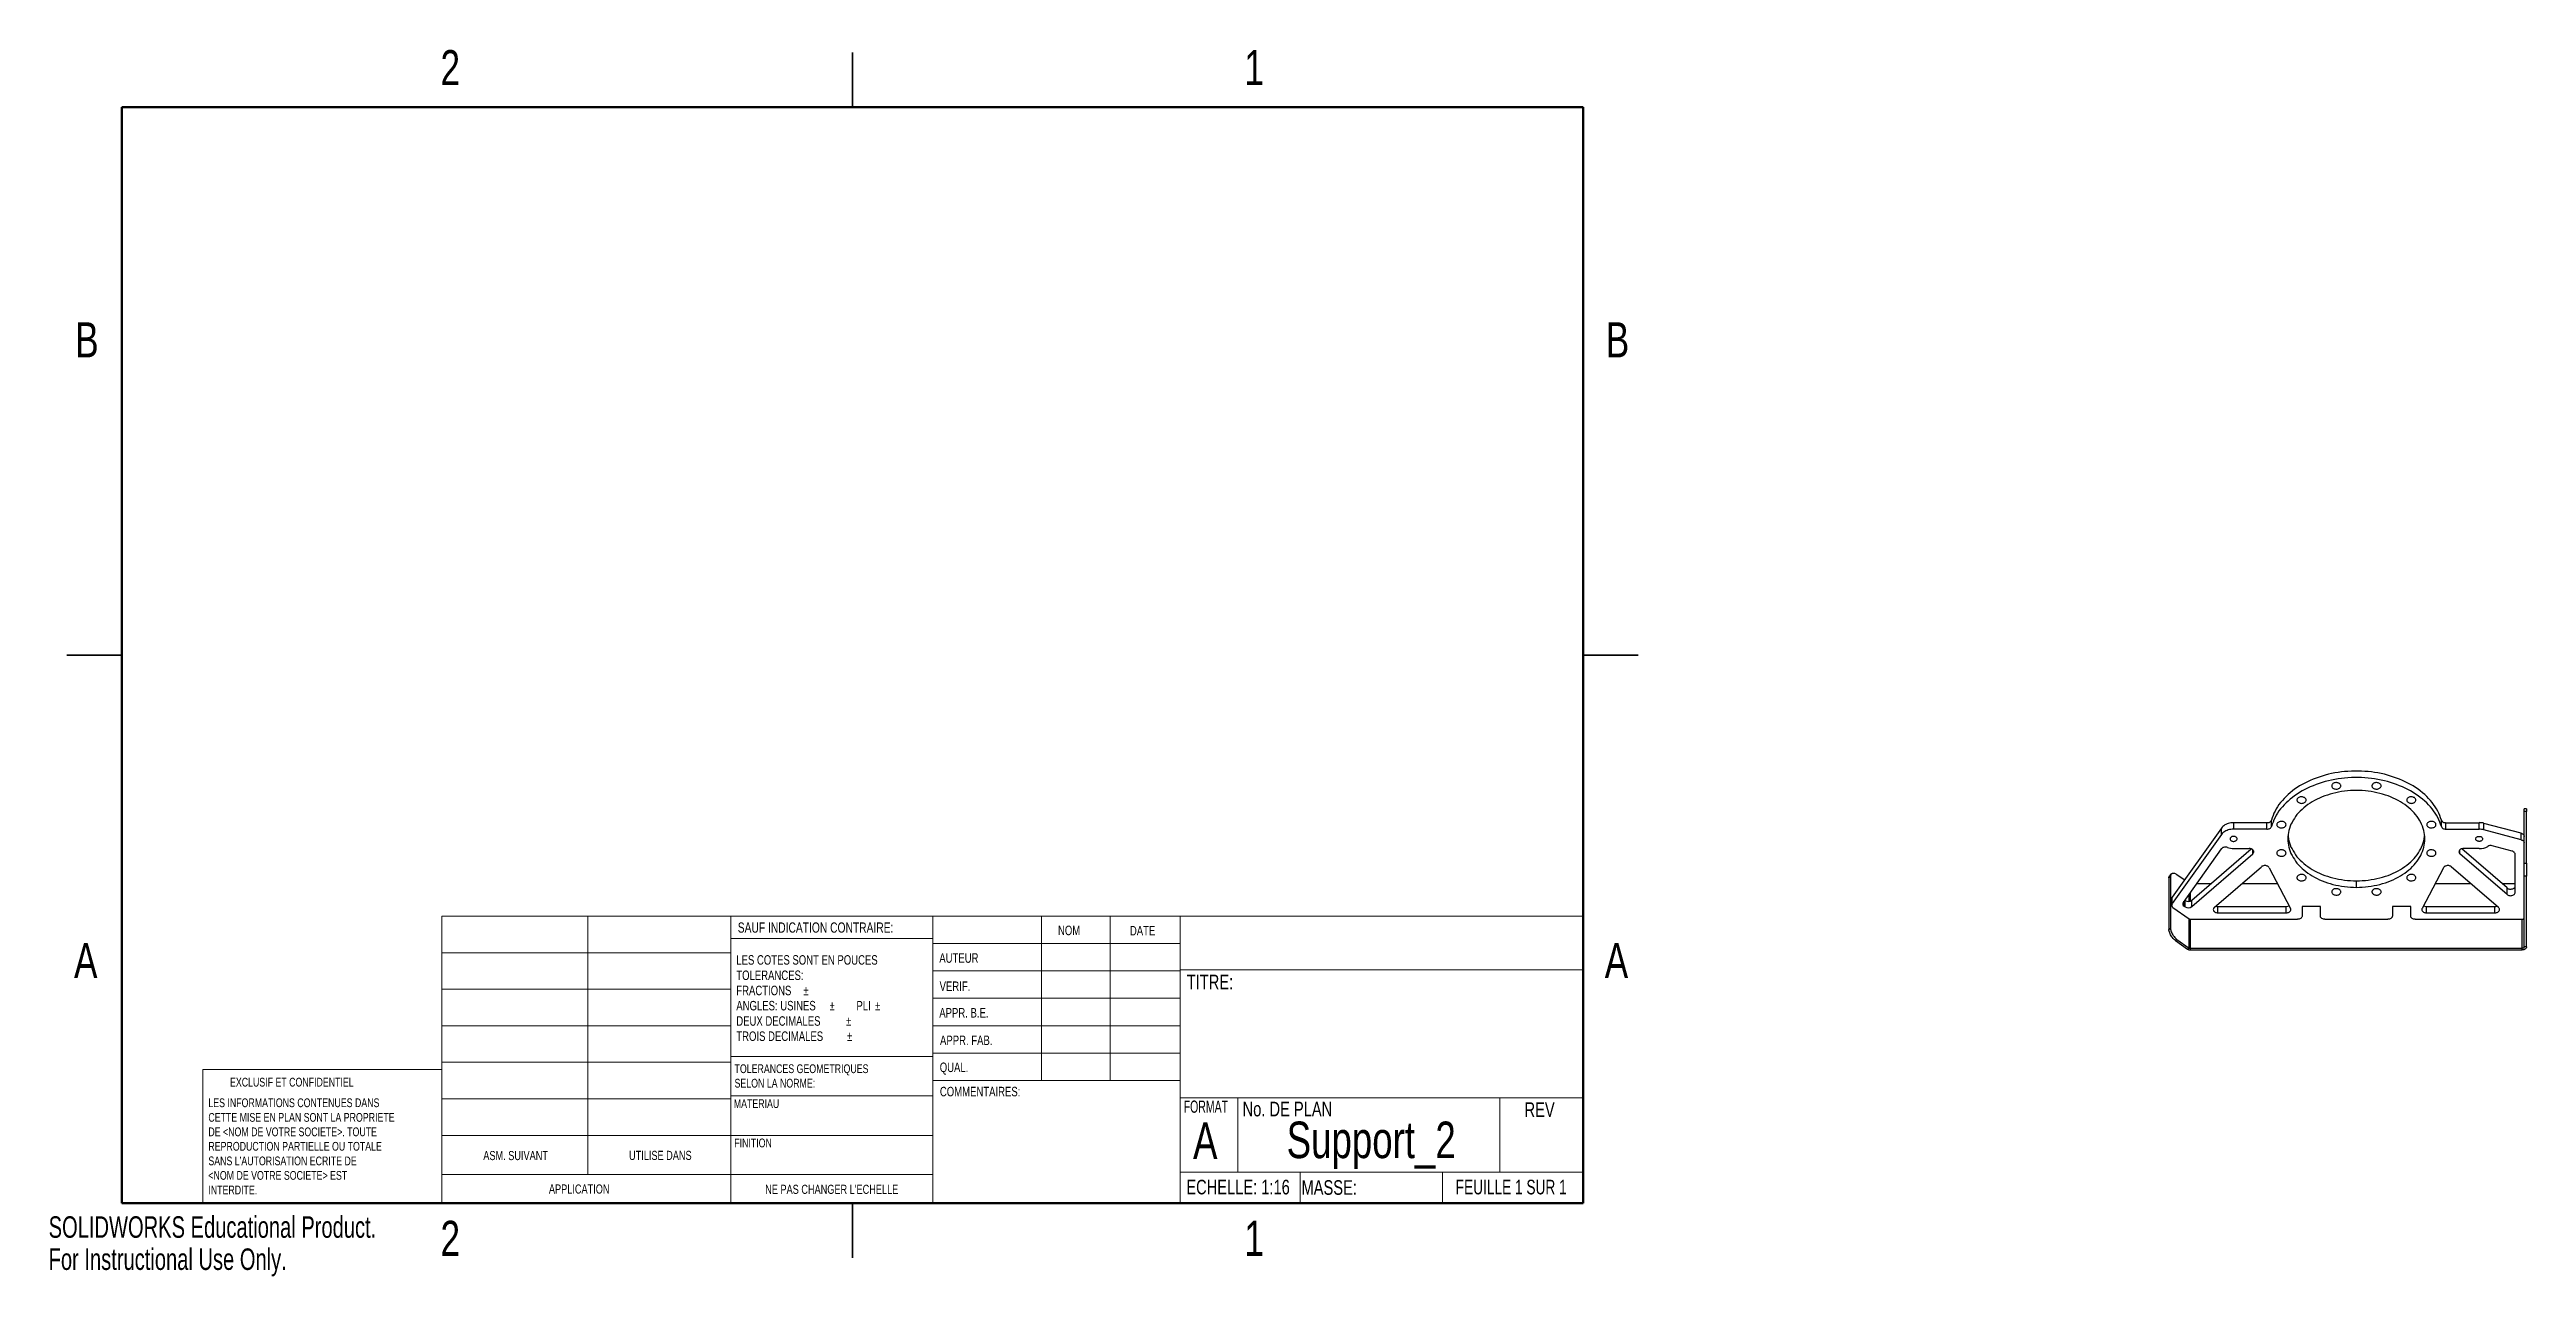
# Model space of a CAD drawing. Header units: inches. Extents: x 0 to 17, y 0 to 8.4.
import ezdxf

# ---------------------------------------------------------------- set-up
doc = ezdxf.new("R2010")
doc.units = ezdxf.units.IN
doc.header["$MEASUREMENT"] = 0
doc.styles.add('SLDTEXTSTYLE0', font='TXT', dxfattribs={"width": 0.75})
doc.styles.add('SLDTEXTSTYLE1', font='TXT', dxfattribs={"width": 0.64567})
doc.styles.add('SLDTEXTSTYLE2', font='TXT', dxfattribs={"width": 0.7})

msp = doc.modelspace()

# ---------------------------------------------------------------- linework, layer by layer
at = {"color": 7, "linetype": 'Continuous', "lineweight": 25}
for p, q in [((5.5, 8.375), (5.5, 8)), ((5.5, 8), (5.5, 8.375)), ((0.125, 4.25), (0.5, 4.25)), ((0.5, 4.25), (0.125, 4.25)), ((10.875, 4.25), (10.5, 4.25)), ((10.5, 4.25), (10.875, 4.25)), ((14.866, 3.067), (14.528, 2.594)), ((14.866, 3.023), (14.866, 3.067)), ((14.95, 3.059), (14.95, 3.103)), ((15.177, 3.103), (14.95, 3.103)), ((15.177, 3.059), (14.95, 3.059)), ((15.177, 3.059), (15.177, 3.103)), ((15.208, 3.077), (15.208, 3.121)), ((16.371, 3.077), (16.371, 3.121)), ((16.402, 3.059), (16.402, 3.103)), ((16.402, 3.103), (16.629, 3.103)), ((16.402, 3.059), (16.629, 3.059)), ((16.629, 3.059), (16.629, 3.103)), ((16.662, 3.055), (16.662, 3.099)), ((16.917, 3.031), (16.662, 3.099)), ((16.917, 2.987), (16.662, 3.055)), ((16.953, 3.199), (16.937, 3.199)), ((16.937, 3.18), (16.937, 3.199)), ((16.953, 3.18), (16.937, 3.18)), ((16.937, 2.827), (16.937, 3.18)), ((16.953, 3.199), (16.953, 3.18)), ((16.953, 2.827), (16.953, 3.18)), ((14.866, 3.023), (14.528, 2.55)), ((14.865, 2.924), (14.604, 2.558)), ((14.663, 2.574), (15.069, 2.925)), ((14.663, 2.529), (15.081, 2.891)), ((14.95, 2.927), (15.057, 2.927)), ((15.081, 2.891), (15.081, 2.919)), ((16.498, 2.891), (16.498, 2.919)), ((16.82, 2.612), (16.498, 2.891)), ((16.82, 2.657), (16.51, 2.925)), ((16.629, 2.927), (16.522, 2.927)), ((16.855, 2.909), (16.719, 2.945)), ((16.875, 2.626), (16.875, 2.888)), ((16.917, 2.987), (16.917, 3.031)), ((14.518, 2.734), (14.507, 2.726)), ((14.507, 2.726), (14.507, 2.373)), ((14.526, 2.754), (14.515, 2.746)), ((14.518, 2.734), (14.518, 2.381)), ((14.612, 2.712), (14.562, 2.747)), ((14.817, 2.523), (15.14, 2.802)), ((15.193, 2.795), (15.339, 2.517)), ((16.386, 2.795), (16.24, 2.517)), ((16.762, 2.523), (16.439, 2.802)), ((16.937, 2.738), (16.937, 2.827)), ((16.937, 2.827), (16.953, 2.827)), ((16.953, 2.738), (16.937, 2.738)), ((16.937, 2.253), (16.937, 2.738)), ((16.953, 2.827), (16.953, 2.738)), ((16.953, 2.253), (16.953, 2.738)), ((14.525, 2.584), (14.525, 2.54)), ((14.528, 2.55), (14.528, 2.594)), ((14.61, 2.533), (14.61, 2.566)), ((14.615, 2.573), (14.617, 2.572)), ((14.617, 2.528), (14.617, 2.572)), ((14.645, 2.566), (14.645, 2.615)), ((14.654, 2.568), (14.654, 2.628)), ((14.663, 2.529), (14.663, 2.574)), ((14.793, 2.686), (14.695, 2.686)), ((15.251, 2.686), (15.005, 2.686)), ((15.789, 2.706), (15.789, 2.661)), ((16.573, 2.686), (16.328, 2.686)), ((16.875, 2.686), (16.786, 2.686)), ((16.82, 2.612), (16.82, 2.657)), ((14.507, 2.373), (14.518, 2.381)), ((14.534, 2.524), (14.645, 2.445)), ((14.61, 2.533), (14.617, 2.528)), ((14.645, 2.246), (14.645, 2.445)), ((14.654, 2.443), (15.387, 2.443)), ((14.654, 2.244), (14.654, 2.443)), ((14.841, 2.487), (14.841, 2.531)), ((14.841, 2.531), (15.31, 2.531)), ((14.841, 2.487), (15.31, 2.487)), ((15.31, 2.487), (15.31, 2.531)), ((15.543, 2.531), (15.418, 2.531)), ((15.418, 2.531), (15.418, 2.465)), ((15.543, 2.465), (15.543, 2.531)), ((15.574, 2.443), (16.004, 2.443)), ((16.161, 2.531), (16.036, 2.531)), ((16.036, 2.531), (16.036, 2.465)), ((16.161, 2.465), (16.161, 2.531)), ((16.192, 2.443), (16.924, 2.443)), ((16.269, 2.487), (16.269, 2.531)), ((16.269, 2.531), (16.737, 2.531)), ((16.269, 2.487), (16.737, 2.487)), ((16.737, 2.487), (16.737, 2.531)), ((16.924, 2.244), (16.924, 2.443)), ((14.562, 2.305), (14.551, 2.297)), ((14.551, 2.297), (14.634, 2.239)), ((14.562, 2.305), (14.645, 2.246)), ((14.634, 2.239), (14.645, 2.246)), ((14.654, 2.233), (14.654, 2.244)), ((14.654, 2.244), (16.924, 2.244)), ((14.654, 2.233), (16.924, 2.233)), ((16.924, 2.233), (16.924, 2.244)), ((16.953, 2.253), (16.937, 2.253)), ((5.5, 0.125), (5.5, 0.5)), ((5.5, 0.5), (5.5, 0.125))]:
    msp.add_line(p, q, dxfattribs=at)
at = {"color": 7, "linetype": 'Continuous', "lineweight": 50}
for p, q in [((0.5, 0.5), (0.5, 8)), ((0.5, 8), (10.5, 8)), ((10.5, 8), (10.5, 0.5)), ((10.5, 0.5), (0.5, 0.5))]:
    msp.add_line(p, q, dxfattribs=at)
at = {"color": 7, "linetype": 'Continuous', "lineweight": 18}
for p, q in [((2.691, 2.464), (10.5, 2.464)), ((2.691, 0.5), (2.691, 2.464)), ((3.689, 2.464), (3.689, 0.696)), ((4.668, 0.5), (4.668, 2.464)), ((6.05, 2.464), (6.05, 0.5)), ((6.794, 2.464), (6.794, 1.339)), ((7.262, 2.464), (7.262, 1.339)), ((7.741, 2.464), (7.741, 0.5)), ((2.691, 2.214), (4.668, 2.214)), ((6.05, 2.31), (4.668, 2.31)), ((6.05, 2.277), (7.741, 2.277)), ((6.05, 2.089), (7.741, 2.089)), ((7.741, 2.097), (10.5, 2.097)), ((2.691, 1.964), (4.668, 1.964)), ((6.05, 1.902), (7.741, 1.902)), ((2.691, 1.714), (4.668, 1.714)), ((7.741, 1.714), (6.05, 1.714)), ((7.741, 1.527), (6.05, 1.527)), ((1.054, 0.5), (1.054, 1.414)), ((2.691, 1.414), (1.054, 1.414)), ((2.691, 1.464), (4.668, 1.464)), ((4.668, 1.504), (6.05, 1.504)), ((2.691, 1.214), (4.668, 1.214)), ((4.668, 1.234), (6.05, 1.234)), ((7.741, 1.339), (6.05, 1.339)), ((7.741, 1.22), (10.5, 1.22)), ((8.137, 1.22), (8.137, 0.713)), ((9.928, 1.22), (9.928, 0.713)), ((2.691, 0.964), (4.668, 0.964)), ((4.668, 0.964), (6.05, 0.964)), ((2.691, 0.696), (6.05, 0.696)), ((7.741, 0.713), (10.5, 0.713)), ((8.564, 0.713), (8.564, 0.5)), ((9.536, 0.713), (9.536, 0.5))]:
    msp.add_line(p, q, dxfattribs=at)
at = {"color": 7, "linetype": 'Continuous', "lineweight": 25, "flags": 128}
for points in [[(16.371, 3.121), (16.366, 3.137), (16.36, 3.153), (16.354, 3.168), (16.346, 3.183), (16.338, 3.198), (16.328, 3.213), (16.318, 3.228), (16.308, 3.242), (16.296, 3.256), (16.284, 3.27), (16.271, 3.283), (16.257, 3.296), (16.242, 3.309), (16.227, 3.321), (16.212, 3.332), (16.195, 3.344), (16.178, 3.355), (16.16, 3.365), (16.142, 3.375), (16.124, 3.384), (16.104, 3.393), (16.085, 3.401), (16.065, 3.409), (16.044, 3.416), (16.023, 3.423), (16.002, 3.429), (15.981, 3.435), (15.959, 3.44), (15.937, 3.444), (15.914, 3.448), (15.892, 3.451), (15.869, 3.453), (15.847, 3.455), (15.824, 3.456), (15.801, 3.457), (15.778, 3.457), (15.755, 3.456), (15.732, 3.455), (15.709, 3.453), (15.687, 3.451), (15.664, 3.448), (15.642, 3.444), (15.62, 3.44), (15.598, 3.435), (15.577, 3.429), (15.555, 3.423), (15.535, 3.416), (15.514, 3.409), (15.494, 3.401), (15.474, 3.393), (15.455, 3.384), (15.437, 3.375), (15.418, 3.365), (15.401, 3.355), (15.384, 3.344), (15.367, 3.332), (15.352, 3.321), (15.336, 3.309), (15.322, 3.296), (15.308, 3.283), (15.295, 3.27), (15.283, 3.256), (15.271, 3.242), (15.26, 3.228), (15.25, 3.213), (15.241, 3.198), (15.233, 3.183), (15.225, 3.168), (15.219, 3.153), (15.213, 3.137), (15.208, 3.121)], [(16.371, 3.077), (16.366, 3.093), (16.36, 3.108), (16.354, 3.124), (16.346, 3.139), (16.338, 3.154), (16.328, 3.169), (16.318, 3.184), (16.308, 3.198), (16.296, 3.212), (16.284, 3.226), (16.271, 3.239), (16.257, 3.252), (16.242, 3.264), (16.227, 3.276), (16.212, 3.288), (16.195, 3.299), (16.178, 3.31), (16.16, 3.321), (16.142, 3.331), (16.124, 3.34), (16.104, 3.349), (16.085, 3.357), (16.065, 3.365), (16.044, 3.372), (16.023, 3.379), (16.002, 3.385), (15.981, 3.39), (15.959, 3.395), (15.937, 3.4), (15.914, 3.403), (15.892, 3.406), (15.869, 3.409), (15.847, 3.411), (15.824, 3.412), (15.801, 3.413), (15.778, 3.413), (15.755, 3.412), (15.732, 3.411), (15.709, 3.409), (15.687, 3.406), (15.664, 3.403), (15.642, 3.4), (15.62, 3.395), (15.598, 3.39), (15.577, 3.385), (15.555, 3.379), (15.535, 3.372), (15.514, 3.365), (15.494, 3.357), (15.474, 3.349), (15.455, 3.34), (15.437, 3.331), (15.418, 3.321), (15.401, 3.31), (15.384, 3.299), (15.367, 3.288), (15.352, 3.276), (15.336, 3.264), (15.322, 3.252), (15.308, 3.239), (15.295, 3.226), (15.283, 3.212), (15.271, 3.198), (15.26, 3.184), (15.25, 3.169), (15.241, 3.154), (15.233, 3.139), (15.225, 3.124), (15.219, 3.108), (15.213, 3.093), (15.208, 3.077)], [(15.789, 3.324), (15.769, 3.324), (15.749, 3.323), (15.728, 3.322), (15.708, 3.319), (15.688, 3.317), (15.668, 3.313), (15.648, 3.309), (15.629, 3.304), (15.61, 3.299), (15.591, 3.293), (15.573, 3.287), (15.555, 3.28), (15.538, 3.272), (15.521, 3.264), (15.504, 3.256), (15.488, 3.247), (15.473, 3.237), (15.458, 3.227), (15.444, 3.217), (15.43, 3.206), (15.418, 3.195), (15.405, 3.183), (15.394, 3.171), (15.383, 3.159), (15.374, 3.146), (15.365, 3.133), (15.356, 3.12), (15.349, 3.106), (15.342, 3.093), (15.337, 3.079), (15.332, 3.065), (15.328, 3.05), (15.325, 3.036), (15.322, 3.022), (15.321, 3.007), (15.321, 2.993)], [(15.445, 3.259), (15.445, 3.262), (15.443, 3.266), (15.441, 3.269), (15.438, 3.272), (15.434, 3.275), (15.43, 3.277), (15.425, 3.279), (15.42, 3.28), (15.415, 3.281), (15.41, 3.28), (15.405, 3.28), (15.4, 3.278), (15.395, 3.276), (15.391, 3.274), (15.388, 3.271), (15.385, 3.268), (15.384, 3.264), (15.383, 3.26), (15.383, 3.257), (15.384, 3.253), (15.385, 3.249), (15.388, 3.246), (15.391, 3.243), (15.395, 3.241), (15.4, 3.239), (15.405, 3.237), (15.41, 3.237), (15.415, 3.236), (15.42, 3.237), (15.425, 3.238), (15.43, 3.24), (15.434, 3.242), (15.438, 3.245), (15.441, 3.248), (15.443, 3.251), (15.445, 3.255), (15.445, 3.259)], [(15.683, 3.356), (15.683, 3.36), (15.681, 3.363), (15.679, 3.367), (15.676, 3.37), (15.673, 3.372), (15.668, 3.375), (15.664, 3.376), (15.659, 3.377), (15.653, 3.378), (15.648, 3.378), (15.643, 3.377), (15.638, 3.376), (15.633, 3.374), (15.629, 3.371), (15.626, 3.368), (15.623, 3.365), (15.622, 3.361), (15.621, 3.358), (15.621, 3.354), (15.622, 3.35), (15.623, 3.347), (15.626, 3.343), (15.629, 3.341), (15.633, 3.338), (15.638, 3.336), (15.643, 3.335), (15.648, 3.334), (15.653, 3.334), (15.659, 3.334), (15.664, 3.335), (15.668, 3.337), (15.673, 3.339), (15.676, 3.342), (15.679, 3.345), (15.681, 3.348), (15.683, 3.352), (15.683, 3.356)], [(16.258, 2.993), (16.258, 3.007), (16.256, 3.022), (16.254, 3.036), (16.251, 3.05), (16.247, 3.065), (16.242, 3.079), (16.236, 3.093), (16.23, 3.106), (16.222, 3.12), (16.214, 3.133), (16.205, 3.146), (16.195, 3.159), (16.185, 3.171), (16.173, 3.183), (16.161, 3.195), (16.149, 3.206), (16.135, 3.217), (16.121, 3.227), (16.106, 3.237), (16.091, 3.247), (16.075, 3.256), (16.058, 3.264), (16.041, 3.272), (16.024, 3.28), (16.006, 3.287), (15.988, 3.293), (15.969, 3.299), (15.95, 3.304), (15.93, 3.309), (15.911, 3.313), (15.891, 3.317), (15.871, 3.319), (15.851, 3.322), (15.83, 3.323), (15.81, 3.324), (15.789, 3.324)], [(15.958, 3.356), (15.958, 3.36), (15.956, 3.363), (15.954, 3.367), (15.951, 3.37), (15.948, 3.372), (15.943, 3.375), (15.939, 3.376), (15.933, 3.377), (15.928, 3.378), (15.923, 3.378), (15.918, 3.377), (15.913, 3.376), (15.908, 3.374), (15.904, 3.371), (15.901, 3.368), (15.898, 3.365), (15.897, 3.361), (15.896, 3.358), (15.896, 3.354), (15.897, 3.35), (15.898, 3.347), (15.901, 3.343), (15.904, 3.341), (15.908, 3.338), (15.913, 3.336), (15.918, 3.335), (15.923, 3.334), (15.928, 3.334), (15.933, 3.334), (15.939, 3.335), (15.943, 3.337), (15.948, 3.339), (15.951, 3.342), (15.954, 3.345), (15.956, 3.348), (15.958, 3.352), (15.958, 3.356)], [(16.196, 3.259), (16.196, 3.262), (16.195, 3.266), (16.192, 3.269), (16.189, 3.272), (16.186, 3.275), (16.181, 3.277), (16.177, 3.279), (16.172, 3.28), (16.166, 3.281), (16.161, 3.28), (16.156, 3.28), (16.151, 3.278), (16.146, 3.276), (16.143, 3.274), (16.139, 3.271), (16.137, 3.268), (16.135, 3.264), (16.134, 3.26), (16.134, 3.257), (16.135, 3.253), (16.137, 3.249), (16.139, 3.246), (16.143, 3.243), (16.146, 3.241), (16.151, 3.239), (16.156, 3.237), (16.161, 3.237), (16.166, 3.236), (16.172, 3.237), (16.177, 3.238), (16.181, 3.24), (16.186, 3.242), (16.189, 3.245), (16.192, 3.248), (16.195, 3.251), (16.196, 3.255), (16.196, 3.259)], [(14.95, 3.103), (14.94, 3.103), (14.931, 3.102), (14.922, 3.1), (14.913, 3.098), (14.905, 3.095), (14.897, 3.092), (14.889, 3.088), (14.882, 3.083), (14.876, 3.078), (14.871, 3.073), (14.866, 3.067)], [(14.95, 3.059), (14.94, 3.059), (14.931, 3.058), (14.922, 3.056), (14.913, 3.054), (14.905, 3.051), (14.897, 3.048), (14.889, 3.044), (14.882, 3.039), (14.876, 3.034), (14.871, 3.029), (14.866, 3.023)], [(15.177, 3.103), (15.182, 3.104), (15.188, 3.105), (15.192, 3.106), (15.197, 3.108), (15.201, 3.111), (15.204, 3.114), (15.206, 3.117), (15.208, 3.121)], [(15.177, 3.059), (15.182, 3.06), (15.188, 3.061), (15.192, 3.062), (15.197, 3.064), (15.201, 3.067), (15.204, 3.07), (15.206, 3.073), (15.208, 3.077)], [(15.308, 3.09), (15.307, 3.094), (15.306, 3.098), (15.304, 3.101), (15.301, 3.104), (15.297, 3.107), (15.293, 3.109), (15.288, 3.111), (15.283, 3.112), (15.278, 3.112), (15.272, 3.112), (15.267, 3.111), (15.262, 3.11), (15.258, 3.108), (15.254, 3.105), (15.25, 3.103), (15.248, 3.099), (15.246, 3.096), (15.245, 3.092), (15.245, 3.088), (15.246, 3.085), (15.248, 3.081), (15.25, 3.078), (15.254, 3.075), (15.258, 3.072), (15.262, 3.07), (15.267, 3.069), (15.272, 3.068), (15.278, 3.068), (15.283, 3.069), (15.288, 3.07), (15.293, 3.071), (15.297, 3.074), (15.301, 3.076), (15.304, 3.079), (15.306, 3.083), (15.307, 3.086), (15.308, 3.09)], [(16.334, 3.09), (16.333, 3.094), (16.332, 3.098), (16.33, 3.101), (16.327, 3.104), (16.323, 3.107), (16.319, 3.109), (16.314, 3.111), (16.309, 3.112), (16.304, 3.112), (16.299, 3.112), (16.293, 3.111), (16.288, 3.11), (16.284, 3.108), (16.28, 3.105), (16.277, 3.103), (16.274, 3.099), (16.272, 3.096), (16.271, 3.092), (16.271, 3.088), (16.272, 3.085), (16.274, 3.081), (16.277, 3.078), (16.28, 3.075), (16.284, 3.072), (16.288, 3.07), (16.293, 3.069), (16.299, 3.068), (16.304, 3.068), (16.309, 3.069), (16.314, 3.07), (16.319, 3.071), (16.323, 3.074), (16.327, 3.076), (16.33, 3.079), (16.332, 3.083), (16.333, 3.086), (16.334, 3.09)], [(16.371, 3.121), (16.373, 3.117), (16.375, 3.114), (16.378, 3.111), (16.382, 3.108), (16.386, 3.106), (16.391, 3.105), (16.396, 3.104), (16.402, 3.103)], [(16.371, 3.077), (16.373, 3.073), (16.375, 3.07), (16.378, 3.067), (16.382, 3.064), (16.386, 3.062), (16.391, 3.061), (16.396, 3.06), (16.402, 3.059)], [(14.907, 2.934), (14.902, 2.935), (14.897, 2.936), (14.892, 2.936), (14.886, 2.936), (14.881, 2.934), (14.876, 2.933), (14.872, 2.93), (14.868, 2.927), (14.865, 2.924)], [(14.974, 2.993), (14.973, 2.996), (14.972, 2.999), (14.97, 3.002), (14.967, 3.005), (14.963, 3.007), (14.96, 3.008), (14.955, 3.009), (14.951, 3.01), (14.946, 3.01), (14.942, 3.009), (14.938, 3.008), (14.934, 3.006), (14.931, 3.003), (14.928, 3.001), (14.927, 2.998), (14.926, 2.995), (14.926, 2.991), (14.927, 2.988), (14.928, 2.985), (14.931, 2.982), (14.934, 2.98), (14.938, 2.978), (14.942, 2.977), (14.946, 2.976), (14.951, 2.976), (14.955, 2.977), (14.96, 2.978), (14.963, 2.979), (14.967, 2.981), (14.97, 2.984), (14.972, 2.987), (14.973, 2.99), (14.974, 2.993)], [(15.081, 2.891), (15.084, 2.894), (15.086, 2.897), (15.087, 2.901), (15.088, 2.905), (15.087, 2.909), (15.086, 2.912), (15.083, 2.916), (15.08, 2.919), (15.076, 2.922), (15.072, 2.924), (15.067, 2.925), (15.062, 2.926), (15.057, 2.927)], [(15.308, 2.896), (15.307, 2.899), (15.306, 2.903), (15.304, 2.906), (15.301, 2.91), (15.297, 2.912), (15.293, 2.915), (15.288, 2.916), (15.283, 2.917), (15.278, 2.918), (15.272, 2.918), (15.267, 2.917), (15.262, 2.915), (15.258, 2.913), (15.254, 2.911), (15.25, 2.908), (15.248, 2.905), (15.246, 2.901), (15.245, 2.898), (15.245, 2.894), (15.246, 2.89), (15.248, 2.887), (15.25, 2.883), (15.254, 2.88), (15.258, 2.878), (15.262, 2.876), (15.267, 2.875), (15.272, 2.874), (15.278, 2.874), (15.283, 2.874), (15.288, 2.875), (15.293, 2.877), (15.297, 2.879), (15.301, 2.882), (15.304, 2.885), (15.306, 2.888), (15.307, 2.892), (15.308, 2.896)], [(15.321, 2.993), (15.321, 2.978), (15.322, 2.964), (15.325, 2.95), (15.328, 2.935), (15.332, 2.921), (15.337, 2.907), (15.342, 2.893), (15.349, 2.88), (15.356, 2.866), (15.365, 2.853), (15.374, 2.84), (15.383, 2.827), (15.394, 2.815), (15.405, 2.803), (15.418, 2.791), (15.43, 2.78), (15.444, 2.769), (15.458, 2.759), (15.473, 2.749), (15.488, 2.739), (15.504, 2.73), (15.521, 2.721), (15.538, 2.713), (15.555, 2.706), (15.573, 2.699), (15.591, 2.693), (15.61, 2.687), (15.629, 2.681), (15.648, 2.677), (15.668, 2.673), (15.688, 2.669), (15.708, 2.667), (15.728, 2.664), (15.749, 2.663), (15.769, 2.662), (15.789, 2.661)], [(15.322, 3.015), (15.322, 3.008), (15.325, 2.994), (15.328, 2.98), (15.332, 2.965), (15.337, 2.951), (15.342, 2.937), (15.349, 2.924), (15.356, 2.91), (15.365, 2.897), (15.374, 2.884), (15.383, 2.871), (15.394, 2.859), (15.405, 2.847), (15.418, 2.835), (15.43, 2.824), (15.444, 2.813), (15.458, 2.803), (15.473, 2.793), (15.488, 2.783), (15.504, 2.774), (15.521, 2.766), (15.538, 2.758), (15.555, 2.75), (15.573, 2.743), (15.591, 2.737), (15.61, 2.731), (15.629, 2.726), (15.648, 2.721), (15.668, 2.717), (15.688, 2.714), (15.708, 2.711), (15.728, 2.709), (15.749, 2.707), (15.769, 2.706), (15.789, 2.706)], [(15.789, 2.706), (15.81, 2.706), (15.83, 2.707), (15.851, 2.709), (15.871, 2.711), (15.891, 2.714), (15.911, 2.717), (15.93, 2.721), (15.95, 2.726), (15.969, 2.731), (15.988, 2.737), (16.006, 2.743), (16.024, 2.75), (16.041, 2.758), (16.058, 2.766), (16.075, 2.774), (16.091, 2.783), (16.106, 2.793), (16.121, 2.803), (16.135, 2.813), (16.149, 2.824), (16.161, 2.835), (16.173, 2.847), (16.185, 2.859), (16.195, 2.871), (16.205, 2.884), (16.214, 2.897), (16.222, 2.91), (16.23, 2.924), (16.236, 2.937), (16.242, 2.951), (16.247, 2.965), (16.251, 2.98), (16.254, 2.994), (16.256, 3.008), (16.257, 3.015)], [(15.789, 2.661), (15.81, 2.662), (15.83, 2.663), (15.851, 2.664), (15.871, 2.667), (15.891, 2.669), (15.911, 2.673), (15.93, 2.677), (15.95, 2.681), (15.969, 2.687), (15.988, 2.693), (16.006, 2.699), (16.024, 2.706), (16.041, 2.713), (16.058, 2.721), (16.075, 2.73), (16.091, 2.739), (16.106, 2.749), (16.121, 2.759), (16.135, 2.769), (16.149, 2.78), (16.161, 2.791), (16.173, 2.803), (16.185, 2.815), (16.195, 2.827), (16.205, 2.84), (16.214, 2.853), (16.222, 2.866), (16.23, 2.88), (16.236, 2.893), (16.242, 2.907), (16.247, 2.921), (16.251, 2.935), (16.254, 2.95), (16.256, 2.964), (16.258, 2.978), (16.258, 2.993)], [(16.334, 2.896), (16.333, 2.899), (16.332, 2.903), (16.33, 2.906), (16.327, 2.91), (16.323, 2.912), (16.319, 2.915), (16.314, 2.916), (16.309, 2.917), (16.304, 2.918), (16.299, 2.918), (16.293, 2.917), (16.288, 2.915), (16.284, 2.913), (16.28, 2.911), (16.277, 2.908), (16.274, 2.905), (16.272, 2.901), (16.271, 2.898), (16.271, 2.894), (16.272, 2.89), (16.274, 2.887), (16.277, 2.883), (16.28, 2.88), (16.284, 2.878), (16.288, 2.876), (16.293, 2.875), (16.299, 2.874), (16.304, 2.874), (16.309, 2.874), (16.314, 2.875), (16.319, 2.877), (16.323, 2.879), (16.327, 2.882), (16.33, 2.885), (16.332, 2.888), (16.333, 2.892), (16.334, 2.896)], [(16.522, 2.927), (16.517, 2.926), (16.512, 2.925), (16.507, 2.924), (16.502, 2.922), (16.498, 2.919), (16.495, 2.916), (16.493, 2.912), (16.492, 2.909), (16.491, 2.905), (16.492, 2.901), (16.493, 2.897), (16.495, 2.894), (16.498, 2.891)], [(16.605, 2.993), (16.606, 2.996), (16.607, 2.999), (16.609, 3.002), (16.612, 3.005), (16.615, 3.007), (16.619, 3.008), (16.624, 3.009), (16.628, 3.01), (16.633, 3.01), (16.637, 3.009), (16.641, 3.008), (16.645, 3.006), (16.648, 3.003), (16.65, 3.001), (16.652, 2.998), (16.653, 2.995), (16.653, 2.991), (16.652, 2.988), (16.65, 2.985), (16.648, 2.982), (16.645, 2.98), (16.641, 2.978), (16.637, 2.977), (16.633, 2.976), (16.628, 2.976), (16.624, 2.977), (16.619, 2.978), (16.615, 2.979), (16.612, 2.981), (16.609, 2.984), (16.607, 2.987), (16.606, 2.99), (16.605, 2.993)], [(16.875, 2.888), (16.875, 2.892), (16.874, 2.895), (16.872, 2.898), (16.869, 2.901), (16.866, 2.903), (16.863, 2.906), (16.859, 2.908), (16.855, 2.909)], [(16.917, 3.031), (16.922, 3.03), (16.926, 3.028), (16.929, 3.025), (16.932, 3.023), (16.934, 3.02), (16.936, 3.017), (16.937, 3.014), (16.937, 3.01)], [(16.917, 2.987), (16.922, 2.985), (16.926, 2.984), (16.929, 2.981), (16.932, 2.979), (16.934, 2.976), (16.936, 2.973), (16.937, 2.969), (16.937, 2.966)], [(14.507, 2.726), (14.507, 2.731), (14.508, 2.736), (14.51, 2.74), (14.512, 2.743), (14.515, 2.746), (14.515, 2.746)], [(14.562, 2.747), (14.557, 2.751), (14.552, 2.753), (14.547, 2.755), (14.542, 2.757), (14.537, 2.757), (14.533, 2.757), (14.529, 2.756), (14.526, 2.754), (14.523, 2.751), (14.521, 2.748), (14.519, 2.744), (14.518, 2.739), (14.518, 2.734)], [(15.193, 2.795), (15.191, 2.799), (15.188, 2.802), (15.184, 2.805), (15.179, 2.807), (15.174, 2.809), (15.169, 2.81), (15.163, 2.81), (15.158, 2.81), (15.153, 2.808), (15.148, 2.807), (15.143, 2.805), (15.14, 2.802)], [(15.445, 2.727), (15.445, 2.731), (15.443, 2.735), (15.441, 2.738), (15.438, 2.741), (15.434, 2.744), (15.43, 2.746), (15.425, 2.748), (15.42, 2.749), (15.415, 2.749), (15.41, 2.749), (15.405, 2.748), (15.4, 2.747), (15.395, 2.745), (15.391, 2.743), (15.388, 2.74), (15.385, 2.736), (15.384, 2.733), (15.383, 2.729), (15.383, 2.725), (15.384, 2.722), (15.385, 2.718), (15.388, 2.715), (15.391, 2.712), (15.395, 2.71), (15.4, 2.708), (15.405, 2.706), (15.41, 2.705), (15.415, 2.705), (15.42, 2.706), (15.425, 2.707), (15.43, 2.708), (15.434, 2.711), (15.438, 2.713), (15.441, 2.717), (15.443, 2.72), (15.445, 2.724), (15.445, 2.727)], [(16.196, 2.727), (16.196, 2.731), (16.195, 2.735), (16.192, 2.738), (16.189, 2.741), (16.186, 2.744), (16.181, 2.746), (16.177, 2.748), (16.172, 2.749), (16.166, 2.749), (16.161, 2.749), (16.156, 2.748), (16.151, 2.747), (16.146, 2.745), (16.143, 2.743), (16.139, 2.74), (16.137, 2.736), (16.135, 2.733), (16.134, 2.729), (16.134, 2.725), (16.135, 2.722), (16.137, 2.718), (16.139, 2.715), (16.143, 2.712), (16.146, 2.71), (16.151, 2.708), (16.156, 2.706), (16.161, 2.705), (16.166, 2.705), (16.172, 2.706), (16.177, 2.707), (16.181, 2.708), (16.186, 2.711), (16.189, 2.713), (16.192, 2.717), (16.195, 2.72), (16.196, 2.724), (16.196, 2.727)], [(16.439, 2.802), (16.435, 2.805), (16.431, 2.807), (16.426, 2.808), (16.421, 2.81), (16.415, 2.81), (16.41, 2.81), (16.405, 2.809), (16.4, 2.807), (16.395, 2.805), (16.391, 2.802), (16.388, 2.799), (16.386, 2.795)], [(15.683, 2.63), (15.683, 2.634), (15.681, 2.637), (15.679, 2.641), (15.676, 2.644), (15.673, 2.647), (15.668, 2.649), (15.664, 2.651), (15.659, 2.652), (15.653, 2.652), (15.648, 2.652), (15.643, 2.651), (15.638, 2.65), (15.633, 2.648), (15.629, 2.645), (15.626, 2.642), (15.623, 2.639), (15.622, 2.636), (15.621, 2.632), (15.621, 2.628), (15.622, 2.625), (15.623, 2.621), (15.626, 2.618), (15.629, 2.615), (15.633, 2.612), (15.638, 2.61), (15.643, 2.609), (15.648, 2.608), (15.653, 2.608), (15.659, 2.608), (15.664, 2.61), (15.668, 2.611), (15.673, 2.614), (15.676, 2.616), (15.679, 2.619), (15.681, 2.623), (15.683, 2.626), (15.683, 2.63)], [(15.958, 2.63), (15.958, 2.634), (15.956, 2.637), (15.954, 2.641), (15.951, 2.644), (15.948, 2.647), (15.943, 2.649), (15.939, 2.651), (15.933, 2.652), (15.928, 2.652), (15.923, 2.652), (15.918, 2.651), (15.913, 2.65), (15.908, 2.648), (15.904, 2.645), (15.901, 2.642), (15.898, 2.639), (15.897, 2.636), (15.896, 2.632), (15.896, 2.628), (15.897, 2.625), (15.898, 2.621), (15.901, 2.618), (15.904, 2.615), (15.908, 2.612), (15.913, 2.61), (15.918, 2.609), (15.923, 2.608), (15.928, 2.608), (15.933, 2.608), (15.939, 2.61), (15.943, 2.611), (15.948, 2.614), (15.951, 2.616), (15.954, 2.619), (15.956, 2.623), (15.958, 2.626), (15.958, 2.63)], [(16.82, 2.657), (16.823, 2.654), (16.828, 2.652), (16.833, 2.65), (16.838, 2.649), (16.843, 2.649), (16.849, 2.649), (16.854, 2.65), (16.859, 2.651), (16.864, 2.654), (16.868, 2.656), (16.871, 2.66), (16.873, 2.663), (16.875, 2.667), (16.875, 2.671)], [(16.82, 2.612), (16.823, 2.61), (16.828, 2.607), (16.833, 2.606), (16.838, 2.605), (16.843, 2.604), (16.849, 2.605), (16.854, 2.606), (16.859, 2.607), (16.864, 2.609), (16.868, 2.612), (16.871, 2.615), (16.873, 2.619), (16.875, 2.623), (16.875, 2.626)], [(14.551, 2.297), (14.546, 2.301), (14.541, 2.306), (14.535, 2.311), (14.531, 2.317), (14.526, 2.323), (14.522, 2.329), (14.518, 2.336), (14.515, 2.342), (14.512, 2.349), (14.51, 2.355), (14.508, 2.361), (14.507, 2.367), (14.507, 2.373)], [(14.518, 2.381), (14.518, 2.375), (14.519, 2.369), (14.521, 2.363), (14.523, 2.356), (14.526, 2.35), (14.529, 2.343), (14.533, 2.337), (14.537, 2.331), (14.542, 2.325), (14.547, 2.319), (14.552, 2.314), (14.557, 2.309), (14.562, 2.305)], [(14.817, 2.523), (14.814, 2.52), (14.812, 2.516), (14.811, 2.513), (14.81, 2.509), (14.811, 2.505), (14.812, 2.501), (14.814, 2.498), (14.818, 2.495), (14.821, 2.492), (14.826, 2.49), (14.831, 2.488), (14.836, 2.487), (14.841, 2.487)], [(15.31, 2.487), (15.315, 2.487), (15.321, 2.488), (15.326, 2.49), (15.33, 2.492), (15.334, 2.495), (15.337, 2.498), (15.339, 2.501), (15.341, 2.505), (15.341, 2.509), (15.341, 2.513), (15.339, 2.517)], [(15.418, 2.465), (15.418, 2.461), (15.416, 2.457), (15.414, 2.454), (15.411, 2.45), (15.407, 2.448), (15.402, 2.446), (15.398, 2.444), (15.392, 2.443), (15.387, 2.443)], [(15.574, 2.443), (15.569, 2.443), (15.564, 2.444), (15.559, 2.446), (15.554, 2.448), (15.55, 2.45), (15.547, 2.454), (15.545, 2.457), (15.544, 2.461), (15.543, 2.465)], [(16.036, 2.465), (16.035, 2.461), (16.034, 2.457), (16.032, 2.454), (16.028, 2.45), (16.025, 2.448), (16.02, 2.446), (16.015, 2.444), (16.01, 2.443), (16.004, 2.443)], [(16.192, 2.443), (16.187, 2.443), (16.181, 2.444), (16.176, 2.446), (16.172, 2.448), (16.168, 2.45), (16.165, 2.454), (16.163, 2.457), (16.161, 2.461), (16.161, 2.465)], [(16.24, 2.517), (16.238, 2.513), (16.238, 2.509), (16.238, 2.505), (16.24, 2.501), (16.242, 2.498), (16.245, 2.495), (16.249, 2.492), (16.253, 2.49), (16.258, 2.488), (16.263, 2.487), (16.269, 2.487)], [(16.737, 2.487), (16.743, 2.487), (16.748, 2.488), (16.753, 2.49), (16.757, 2.492), (16.761, 2.495), (16.764, 2.498), (16.767, 2.501), (16.768, 2.505), (16.769, 2.509), (16.768, 2.513), (16.767, 2.516), (16.765, 2.52), (16.762, 2.523)], [(16.924, 2.443), (16.927, 2.443), (16.929, 2.443), (16.932, 2.444), (16.934, 2.445), (16.935, 2.447), (16.936, 2.448), (16.937, 2.45), (16.937, 2.452)], [(16.953, 2.253), (16.953, 2.249), (16.951, 2.246), (16.949, 2.243), (16.946, 2.24), (16.943, 2.237), (16.939, 2.235), (16.934, 2.234), (16.929, 2.233), (16.924, 2.233)], [(16.937, 2.253), (16.937, 2.251), (16.936, 2.249), (16.935, 2.248), (16.934, 2.246), (16.932, 2.245), (16.929, 2.244), (16.927, 2.244), (16.924, 2.244)]]:
    msp.add_lwpolyline(points, dxfattribs=at)
at = {"color": 7, "linetype": 'Continuous', "lineweight": 25}
for centre, radius, start, end in [((16.629, 2.975), 0.129, 75.1794, 90.0954), ((16.629, 2.93), 0.129, 75.1794, 90.0954), ((14.949, 3.053), 0.126, 250.6883, 270.207), ((16.631, 3.046), 0.12, 269.3381, 298.9936), ((16.708, 2.905), 0.0417, 74.7332, 118.4603), ((14.542, 2.584), 0.0171, 143.5023, 179.2949), ((14.543, 2.539), 0.0177, 145.1358, 240.4276), ((14.619, 2.548), 0.0177, 145.1358, 240.4276), ((14.639, 2.605), 0.0397, 236.3916, 307.6733), ((14.639, 2.561), 0.0397, 236.3916, 307.6733), ((14.654, 2.459), 0.0162, 236.3494, 271.0007), ((14.841, 2.573), 0.0423, 252.8128, 270.1959), ((15.31, 2.571), 0.04, 269.3528, 298.0831), ((16.268, 2.571), 0.04, 241.9169, 270.6472), ((16.738, 2.573), 0.0423, 269.8041, 287.1872), ((14.654, 2.268), 0.0356, 236.3494, 271.0007), ((14.654, 2.26), 0.0162, 236.3494, 271.0007)]:
    msp.add_arc(centre, radius, start, end, dxfattribs=at)

# ---------------------------------------------------------------- texts
at = {"color": 7, "linetype": 'Continuous', "lineweight": 0}
for s, insert, char_height, attachment_point, style in [('2', (2.748, 8.391), 0.24, 2, 'SLDTEXTSTYLE0'), ('1', (8.248, 8.391), 0.24, 2, 'SLDTEXTSTYLE0'), ('B', (0.262, 6.528), 0.24, 2, 'SLDTEXTSTYLE0'), ('B', (10.734, 6.528), 0.24, 2, 'SLDTEXTSTYLE0'), ('SAUF INDICATION CONTRAIRE:', (4.715, 2.421), 0.07, 1, 'SLDTEXTSTYLE0'), ('NOM', (6.906, 2.399), 0.065, 1, 'SLDTEXTSTYLE0'), ('DATE', (7.398, 2.397), 0.065, 1, 'SLDTEXTSTYLE0'), ('A', (0.254, 2.28), 0.24, 2, 'SLDTEXTSTYLE0'), ('AUTEUR', (6.094, 2.21), 0.065, 1, 'SLDTEXTSTYLE0'), ('A', (10.727, 2.28), 0.24, 2, 'SLDTEXTSTYLE0'), ('TOLERANCES:', (4.705, 2.092), 0.065, 1, 'SLDTEXTSTYLE0'), ('LES COTES SONT EN POUCES', (4.705, 2.197), 0.065, 1, 'SLDTEXTSTYLE0'), ('TITRE:', (7.787, 2.063), 0.1, 1, 'SLDTEXTSTYLE0'), ('ANGLES: USINES', (4.705, 1.884), 0.065, 1, 'SLDTEXTSTYLE0'), ('FRACTIONS', (4.705, 1.988), 0.065, 1, 'SLDTEXTSTYLE0'), ('%%p', (5.163, 1.988), 0.065, 1, 'SLDTEXTSTYLE0'), ('%%p', (5.343, 1.884), 0.065, 1, 'SLDTEXTSTYLE0'), ('PLI', (5.527, 1.884), 0.065, 1, 'SLDTEXTSTYLE0'), ('%%p', (5.655, 1.884), 0.065, 1, 'SLDTEXTSTYLE0'), ('VERIF.', (6.096, 2.017), 0.065, 1, 'SLDTEXTSTYLE0'), ('DEUX DECIMALES', (4.705, 1.779), 0.065, 1, 'SLDTEXTSTYLE0'), ('%%p', (5.456, 1.779), 0.065, 1, 'SLDTEXTSTYLE0'), ('APPR. B.E.', (6.094, 1.835), 0.065, 1, 'SLDTEXTSTYLE0'), ('TROIS DECIMALES', (4.705, 1.675), 0.065, 1, 'SLDTEXTSTYLE0'), ('%%p', (5.463, 1.675), 0.065, 1, 'SLDTEXTSTYLE0'), ('APPR. FAB.', (6.099, 1.647), 0.065, 1, 'SLDTEXTSTYLE0'), ('EXCLUSIF ET CONFIDENTIEL', (1.241, 1.358), 0.06, 1, 'SLDTEXTSTYLE0'), ('TOLERANCES GEOMETRIQUES', (4.693, 1.45), 0.06, 1, 'SLDTEXTSTYLE0'), ('QUAL.', (6.097, 1.462), 0.065, 1, 'SLDTEXTSTYLE0'), ('LES INFORMATIONS CONTENUES DANS', (1.093, 1.217), 0.06, 1, 'SLDTEXTSTYLE0'), ('MATERIAU', (4.688, 1.211), 0.06, 1, 'SLDTEXTSTYLE0'), ('SELON LA NORME:', (4.693, 1.351), 0.06, 1, 'SLDTEXTSTYLE0'), ('COMMENTAIRES:', (6.098, 1.296), 0.065, 1, 'SLDTEXTSTYLE0'), ('FORMAT', (7.766, 1.202), 0.0833, 1, 'SLDTEXTSTYLE1'), ('No. DE PLAN', (8.169, 1.194), 0.1, 1, 'SLDTEXTSTYLE0'), ('REV', (10.098, 1.19), 0.1, 1, 'SLDTEXTSTYLE0'), ('CETTE MISE EN PLAN SONT LA PROPRIETE', (1.093, 1.117), 0.06, 1, 'SLDTEXTSTYLE0'), ('DE <NOM DE VOTRE SOCIETE>. TOUTE', (1.093, 1.018), 0.06, 1, 'SLDTEXTSTYLE0'), ('A', (7.83, 1.052), 0.25, 1, 'SLDTEXTSTYLE0'), ('Support_2', (9.049, 1.058), 0.25, 2, 'SLDTEXTSTYLE0'), ('REPRODUCTION PARTIELLE OU TOTALE', (1.093, 0.919), 0.06, 1, 'SLDTEXTSTYLE0'), ('ASM. SUIVANT', (2.974, 0.857), 0.0625, 1, 'SLDTEXTSTYLE0'), ('UTILISE DANS', (3.971, 0.858), 0.0625, 1, 'SLDTEXTSTYLE0'), ('FINITION', (4.691, 0.942), 0.06, 1, 'SLDTEXTSTYLE0'), ("SANS L'AUTORISATION ECRITE DE", (1.093, 0.819), 0.06, 1, 'SLDTEXTSTYLE0'), ('<NOM DE VOTRE SOCIETE> EST', (1.093, 0.72), 0.06, 1, 'SLDTEXTSTYLE0'), ('INTERDITE.', (1.093, 0.62), 0.06, 1, 'SLDTEXTSTYLE0'), ('APPLICATION', (3.423, 0.628), 0.0625, 1, 'SLDTEXTSTYLE0'), ("NE PAS CHANGER L'ECHELLE", (5.358, 0.626), 0.0625, 2, 'SLDTEXTSTYLE0'), ('ECHELLE: 1:16', (7.784, 0.66), 0.1, 1, 'SLDTEXTSTYLE0'), ('MASSE:', (8.572, 0.657), 0.1, 1, 'SLDTEXTSTYLE0'), ('FEUILLE 1 SUR 1', (9.627, 0.66), 0.1, 1, 'SLDTEXTSTYLE2'), ('2', (2.748, 0.379), 0.24, 2, 'SLDTEXTSTYLE0'), ('1', (8.248, 0.379), 0.24, 2, 'SLDTEXTSTYLE0')]:
    msp.add_mtext(s, dxfattribs=dict(at, insert=insert, char_height=char_height, attachment_point=attachment_point, style=style))
at = {"color": 7, "linetype": 'Continuous', "char_height": 0.14705, "attachment_point": 1, "style": 'SLDTEXTSTYLE2'}
for s, insert in [('SOLIDWORKS Educational Product.', (0, 0.41)), ('For Instructional Use Only.', (0, 0.19))]:
    msp.add_mtext(s, dxfattribs=dict(at, insert=insert))

doc.saveas('drawing.dxf')
